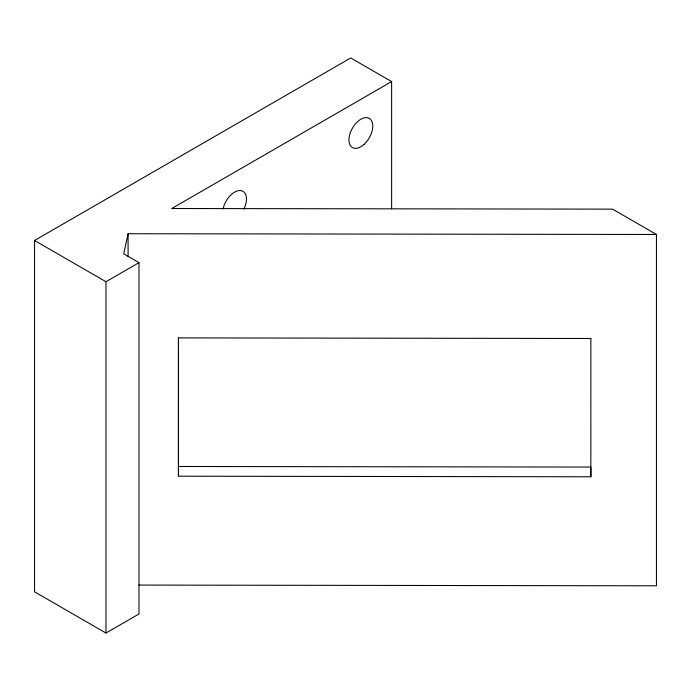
<?xml version="1.0" encoding="UTF-8"?>
<svg xmlns="http://www.w3.org/2000/svg" width="691" height="691" viewBox="0 0 691 691"><rect width="100%" height="100%" fill="white"/><g stroke="black" fill="none" stroke-linecap="round" stroke-linejoin="round"><path stroke-width="1.04" d="M178.477 466.477L590.874 467.064L590.831 476.781L178.442 476.203L178.477 337.83M138.865 585.07L656.45 585.804L656.45 234.474L128.085 233.731L123.732 253.847L138.986 262.658L138.986 613.979L105.965 633.042L34.55 591.816L34.55 240.485L350.708 57.958L391.624 81.581L391.624 208.742M391.624 81.581L171.757 208.518L612.563 209.14L656.45 234.474M34.55 240.485L105.965 281.721L138.986 262.658M590.831 338.486L178.442 337.899L178.442 476.203M590.874 338.417L590.831 476.781M128.085 233.731L128.085 256.361M105.965 281.721L105.965 633.042M223.063 208.967A16.834 9.717 -60 0 1 239.967 190.526A16.834 9.717 -60 0 1 243.811 209.2M363.941 144.471A16.834 9.717 -60 0 0 369.279 118.394A16.834 9.717 -60 0 0 349.361 136.049A16.834 9.717 -60 0 0 363.941 144.471"/></g></svg>
